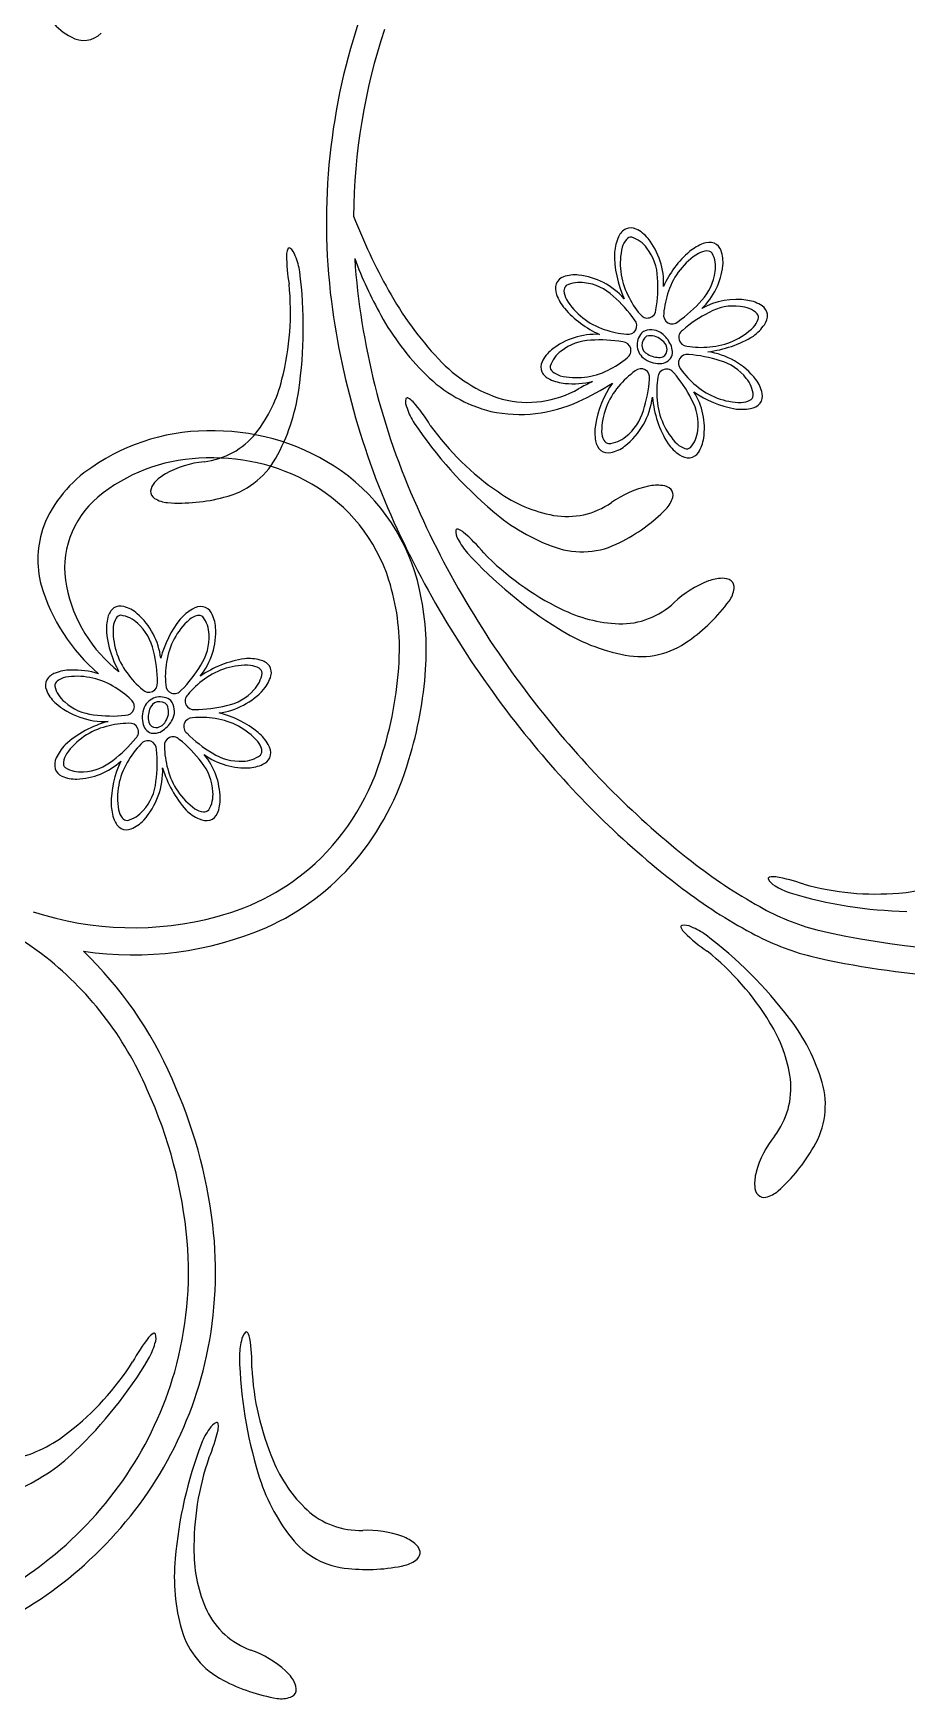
# Model space of a CAD drawing. Extents: x -4 to 4, y -4.07 to 4.07.
# Drawn here: x 0.125 to 0.867, y -4.032 to -2.617 of the extents above; entities that cross this region are included whole.
import ezdxf

# ---------------------------------------------------------------- set-up
doc = ezdxf.new("R2010")
doc.units = 0

msp = doc.modelspace()

# ---------------------------------------------------------------- linework, layer by layer
at = {"color": 7, "linetype": 'CONTINUOUS'}
for centre, radius, start, end in [((0.915974, -2.777707), 0.542019, 160.929435, 187.142625), ((0.183601, -2.570623), 0.056421, 220.838932, 242.078197), ((0.911185, -2.776298), 0.514141, 161.602817, 179.608122), ((0.167951, -2.602012), 0.021376, 239.745958, 314.006726), ((0.858642, -2.593118), 0.495319, 201.267578, 209.317074), ((0.634838, -2.795595), 0.01381, 117.669413, 156.822234), ((0.632445, -2.79284), 0.010294, 64.04891, 112.990626), ((0.623865, -2.810653), 0.030066, 39.242807, 64.202085), ((0.342488, -2.80114), 0.001456, 74.694444, 165.605784), ((0.335489, -2.80989), 0.012554, 15.782849, 53.973746), ((0.658816, -2.806918), 0.040321, 155.440192, 174.647624), ((0.599998, -2.829281), 0.060338, 356.984241, 398.604562), ((0.708112, -2.83373), 0.040322, 110.439687, 129.646891), ((0.699165, -2.808768), 0.013811, 72.671011, 111.823164), ((0.699421, -2.805128), 0.010294, 19.048336, 67.990709), ((0.472004, -2.806787), 0.13187, 179.549301, 190.33311), ((0.35379, -2.805759), 0.013652, 158.605816, 179.963231), ((0.292713, -2.828943), 0.059279, 8.638028, 22.272753), ((0.713796, -2.691771), 0.336761, 200.325161, 209.350765), ((1.012436, -2.766528), 0.615881, 183.930406, 204.264098), ((0.709163, -2.805192), 0.090516, 178.711684, 204.518992), ((0.737608, -2.866846), 0.084656, 130.717517, 156.030943), ((0.680759, -2.811656), 0.030065, 354.24211, 379.202067), ((-0.01048, -2.866931), 0.364826, 351.584459, 367.384702), ((0.578625, -2.83389), 0.010293, 109.046228, 157.98882), ((0.585154, -2.852553), 0.030066, 84.242142, 109.200741), ((0.581303, -2.882997), 0.060748, 41.486061, 83.508873), ((0.651998, -2.808427), 0.059005, 313.68512, 353.924023), ((0.112087, -2.853749), 0.231362, 345.654472, 365.78191), ((0.675883, -2.698726), 0.284268, 208.793892, 223.345995), ((0.582265, -2.834146), 0.01381, 162.669645, 201.822466), ((0.60723, -2.825197), 0.040325, 200.440275, 219.646568), ((1.036153, -2.759638), 0.663519, 187.400525, 206.018861), ((0.640339, -2.795708), 0.084648, 220.716576, 246.032492), ((0.722245, -2.903732), 0.060335, 80.909269, 119.261956), ((0.727474, -2.873908), 0.030063, 56.809159, 81.76889), ((0.738319, -2.857379), 0.010293, 8.020834, 56.964302), ((0.734724, -2.856747), 0.013811, 324.18853, 363.33957), ((0.611918, -2.751258), 0.218811, 208.849198, 225.414523), ((0.649685, -2.884535), 0.015284, 58.767816, 116.707108), ((0.712662, -2.84203), 0.040325, 306.366763, 325.572374), ((0.602779, -2.933311), 0.060336, 86.983605, 128.6057), ((0.652501, -2.881878), 0.014653, 131.370822, 229.951557), ((0.650669, -2.882068), 0.008771, 122.656242, 244.365923), ((0.649308, -2.888331), 0.014058, 50.126475, 103.880517), ((0.64513, -2.890724), 0.022948, 26.665886, 57.054743), ((0.653142, -2.886244), 0.010126, 353.486523, 419.242356), ((0.654399, -2.887782), 0.013431, 341.045993, 393.210636), ((0.686582, -2.791863), 0.096582, 276.680968, 301.171564), ((0.558768, -2.812097), 0.121299, 222.373883, 253.009498), ((0.566337, -2.900865), 0.010293, 154.048144, 202.991393), ((0.58415, -2.909445), 0.030065, 129.241666, 154.201397), ((0.656316, -2.876632), 0.021129, 231.186572, 272.407027), ((0.657266, -2.871247), 0.021419, 240.976276, 270.70376), ((0.657319, -2.886396), 0.011347, 269.412624, 329.564162), ((0.656883, -2.88628), 0.006417, 275.781354, 350.012258), ((0.689177, -2.950176), 0.062982, 38.045848, 82.114235), ((0.220055, -2.883404), 0.11943, 321.987741, 346.604305), ((0.542998, -2.822294), 0.119841, 225.041676, 255.873116), ((0.569093, -2.898472), 0.013811, 207.669385, 246.821538), ((0.580417, -2.874493), 0.040324, 245.439843, 264.646364), ((0.583402, -2.841582), 0.073369, 264.724156, 283.046713), ((1.236939, -4.147629), 1.389209, 117.291372, 117.832014), ((0.714694, -2.929356), 0.030063, 11.807804, 36.767535), ((0.190214, -2.8987), 0.161657, 330.504179, 352.312953), ((0.442715, -2.928439), 0.001456, 55.702762, 146.612738), ((0.437275, -2.939368), 0.013652, 41.348117, 62.705077), ((0.544754, -2.843386), 0.087385, 255.803265, 299.921996), ((0.49482, -2.724653), 0.225614, 294.430039, 302.749168), ((0.69124, -2.965415), 0.090184, 145.553962, 170.175284), ((0.588101, -2.918272), 0.063349, 308.143625, 352.541374), ((0.738991, -2.918943), 0.088401, 184.900947, 212.077947), ((0.735107, -2.852596), 0.084844, 234.713929, 260.229962), ((0.63627, -2.952944), 0.058732, 352.023241, 391.96434), ((0.734051, -2.925337), 0.010293, 323.018959, 371.961551), ((0.453748, -2.93039), 0.012553, 167.337174, 205.529185), ((0.498453, -2.916465), 0.059275, 199.038357, 212.673996), ((0.349158, -3.018182), 0.131873, 30.978456, 41.762266), ((0.53815, -2.821645), 0.119386, 258.205711, 294.748248), ((0.726765, -2.896345), 0.040321, 261.362511, 280.569715), ((0.731957, -2.92235), 0.01381, 279.18672, 318.339319), ((0.274315, -3.130105), 0.175212, 88.346174, 124.644039), ((0.278031, -3.145262), 0.190301, 55.27618, 89.59646), ((0.751278, -2.744837), 0.364834, 213.927083, 229.727098), ((0.650514, -2.815846), 0.231373, 215.530322, 235.65685), ((0.642244, -2.95608), 0.040323, 171.366411, 190.572932), ((0.262487, -2.915221), 0.066413, 276.53444, 321.070324), ((0.616239, -2.961273), 0.013811, 189.187845, 228.338662), ((0.609232, -2.944011), 0.030064, 281.807847, 306.76803), ((0.696557, -2.941983), 0.040322, 216.364013, 235.570534), ((0.664679, -2.95679), 0.030064, 326.808813, 351.768544), ((0.272119, -3.123304), 0.145143, 92.532558, 129.496089), ((0.279107, -3.06725), 0.086523, 96.011744, 118.93308), ((0.277369, -3.147978), 0.170076, 60.327071, 93.932196), ((0.271381, -2.944904), 0.068261, 283.202324, 330.716066), ((0.613251, -2.963369), 0.010293, 233.019178, 281.961333), ((0.68184, -2.964042), 0.01381, 234.186616, 273.338547), ((0.681209, -2.967636), 0.010293, 278.019055, 326.962304), ((0.23481, -3.076954), 0.109051, 123.443331, 157.803945), ((0.255259, -3.023573), 0.036762, 119.337163, 137.866247), ((0.289243, -3.125462), 0.167652, 12.312524, 54.571034), ((0.230852, -3.071871), 0.079212, 130.124049, 190.974632), ((0.23667, -3.007325), 0.012084, 135.867095, 174.758802), ((0.231806, -3.006207), 0.007169, 180.110609, 238.035506), ((0.24925, -2.870052), 0.146257, 265.966242, 284.94585), ((0.289257, -3.125416), 0.14459, 17.592494, 59.994285), ((0.588987, -2.909404), 0.119431, 234.707518, 259.323856), ((0.665998, -3.08648), 0.086523, 102.378848, 125.300638), ((0.655077, -3.03793), 0.036761, 83.445735, 101.97482), ((0.658313, -3.013455), 0.012084, 46.552195, 85.44368), ((0.644488, -3.004398), 0.024643, 316.234259, 343.330356), ((0.66123, -3.009404), 0.007169, 343.274698, 401.200025), ((0.241076, -2.991394), 0.024644, 237.9823, 265.078172), ((1.181713, -2.693577), 0.80019, 204.045264, 218.849349), ((0.621498, -2.901194), 0.161657, 228.998636, 250.807637), ((0.578118, -2.961315), 0.066414, 260.241188, 304.776631), ((0.558246, -2.918652), 0.146254, 296.365266, 315.345329), ((0.213232, -3.064254), 0.084351, 160.254858, 194.957325), ((0.496304, -3.040104), 0.012554, 175.782006, 213.972903), ((0.485104, -3.039794), 0.001456, 64.144389, 155.056899), ((0.481327, -3.051403), 0.013652, 49.789261, 71.146448), ((1.191872, -2.687228), 0.835226, 205.796749, 219.792497), ((0.53848, -3.019765), 0.059276, 207.481919, 221.11733), ((0.405734, -3.142301), 0.131875, 39.420601, 50.204182), ((0.591034, -2.989482), 0.068262, 250.595715, 298.109677), ((0.763359, -2.812892), 0.364819, 222.36917, 238.169641), ((0.67412, -2.897911), 0.231375, 223.973227, 244.099528), ((0.243788, -3.139552), 0.192205, 357.99023, 377.512592), ((0.729169, -3.163342), 0.086524, 110.820894, 133.74223), ((0.711239, -3.116921), 0.036762, 91.888521, 110.417378), ((0.710846, -3.092235), 0.012084, 54.994189, 93.885674), ((0.713136, -3.0878), 0.007169, 351.718163, 409.64392), ((0.282428, -3.041745), 0.15706, 196.375328, 229.498527), ((0.272503, -3.06326), 0.121741, 191.22126, 232.071562), ((0.224499, -3.141361), 0.234304, 356.035592, 372.734968), ((0.69584, -3.085306), 0.024643, 324.676054, 351.772152), ((0.201847, -3.116271), 0.013811, 127.736234, 166.887496), ((0.199009, -3.113976), 0.010294, 74.115101, 123.057256), ((0.193674, -3.133014), 0.030064, 49.307044, 74.267228), ((0.173426, -3.155529), 0.060341, 7.04863, 48.669173), ((0.280659, -3.141017), 0.040324, 120.503573, 139.709866), ((0.267486, -3.118), 0.013811, 82.735902, 121.887388), ((0.267102, -3.11437), 0.010293, 29.111888, 78.055355), ((0.249869, -3.12406), 0.030064, 4.306452, 29.266636), ((0.626995, -2.999491), 0.11943, 243.149805, 267.766143), ((0.623866, -3.052435), 0.066413, 268.683787, 313.219671), ((0.597942, -3.013148), 0.146257, 304.807892, 323.7875), ((0.227435, -3.123232), 0.040323, 165.503862, 184.71061), ((0.315495, -3.16847), 0.084665, 140.783474, 166.095541), ((0.219215, -3.125589), 0.060752, 321.552398, 363.573659), ((0.657948, -2.986597), 0.161655, 237.441265, 259.250266), ((0.269512, -3.118387), 0.082667, 185.661901, 209.653687), ((0.640776, -3.078401), 0.06826, 259.037835, 306.552016), ((0.318172, -3.237886), 0.090517, 98.776719, 124.584028), ((0.307674, -3.188615), 0.040322, 75.504788, 94.712447), ((0.314633, -3.163027), 0.01381, 37.73434, 76.887384), ((0.126999, -3.13524), 0.309074, 342.624886, 357.950623), ((0.145664, -3.171093), 0.010293, 153.085138, 202.027511), ((0.148249, -3.173668), 0.013811, 109.253884, 148.40626), ((0.157906, -3.198367), 0.040324, 91.429169, 110.635462), ((0.158572, -3.235759), 0.077721, 73.671927, 91.232327), ((0.29789, -3.154855), 0.030064, 319.306645, 344.266376), ((0.316927, -3.16019), 0.010294, 344.113218, 393.055153), ((0.11989, -3.134429), 0.339143, 342.898865, 356.089125), ((0.164024, -3.163752), 0.030066, 201.873752, 226.83235), ((0.232762, -3.195499), 0.014654, 51.438787, 150.017251), ((0.275377, -3.134613), 0.060336, 277.048293, 318.671718), ((0.185672, -3.13845), 0.063349, 228.207472, 272.606324), ((0.238594, -3.198338), 0.021129, 151.251184, 192.470308), ((0.244062, -3.198331), 0.021418, 161.041717, 190.770779), ((0.232255, -3.193727), 0.008772, 42.723004, 164.432004), ((0.225849, -3.193482), 0.01406, 330.193486, 383.943408), ((0.229654, -3.193189), 0.015284, 338.83317, 396.772248), ((0.262436, -3.276673), 0.08466, 50.782927, 76.095673), ((1.153013, -2.724369), 0.758547, 218.397776, 231.805028), ((0.211379, -3.287132), 0.088397, 104.964981, 132.143789), ((0.229155, -3.201032), 0.011347, 189.477155, 249.626983), ((0.229195, -3.200581), 0.006418, 195.849176, 270.073695), ((0.22728, -3.198398), 0.013433, 261.112332, 313.275018), ((0.228576, -3.196893), 0.010126, 273.548555, 339.309447), ((0.222762, -3.189784), 0.022951, 306.731872, 337.119152), ((0.181279, -3.249381), 0.040321, 136.428055, 155.635486), ((0.289889, -3.24184), 0.040324, 30.504209, 49.711185), ((0.312905, -3.228667), 0.013811, 352.735457, 391.887833), ((1.137221, -2.740032), 0.759459, 219.370303, 232.622466), ((0.156988, -3.238746), 0.01381, 154.252927, 193.405525), ((0.159951, -3.191937), 0.058732, 272.088031, 312.030019), ((0.276032, -3.271718), 0.084847, 154.778748, 180.294781), ((0.223434, -3.267989), 0.060336, 0.974373, 39.32706), ((0.304997, -3.182163), 0.05901, 233.752295, 273.988976), ((0.306844, -3.211049), 0.030065, 274.306679, 299.26641), ((0.316534, -3.228283), 0.010294, 299.113741, 348.055895), ((0.224308, -3.172536), 0.205172, 313.089356, 344.450197), ((0.216329, -3.168354), 0.237026, 320.16381, 343.881731), ((0.153338, -3.238753), 0.010293, 198.085087, 247.027679), ((0.161129, -3.22058), 0.030065, 246.873713, 271.83367), ((0.171921, -3.243547), 0.062986, 318.112127, 362.178528), ((0.327349, -3.213322), 0.096585, 196.747001, 221.237597), ((0.231497, -3.271148), 0.040323, 181.428941, 200.63569), ((0.282512, -3.247774), 0.040323, 226.428396, 245.635145), ((0.271883, -3.275716), 0.010293, 288.084869, 337.027898), ((0.253711, -3.267925), 0.030065, 336.873582, 361.833313), ((0.206799, -3.280805), 0.013811, 199.252994, 238.404256), ((0.204223, -3.283391), 0.010294, 243.082992, 292.025803), ((0.196883, -3.265034), 0.030064, 291.873592, 316.834003), ((0.271877, -3.272067), 0.013811, 244.251303, 283.403456), ((0.228933, -3.171275), 0.202977, 284.919112, 311.892713), ((0.235847, -3.182083), 0.213254, 294.178859, 319.63717), ((0.957746, -2.970749), 0.444174, 231.949085, 240.929152), ((0.750584, -3.335369), 0.001456, 94.837878, 185.748829), ((0.760374, -3.32992), 0.012554, 206.465728, 244.657071), ((0.75326, -3.347279), 0.013651, 80.473779, 101.831648), ((0.734639, -3.464026), 0.131873, 70.105509, 80.889546), ((0.852042, -3.228296), 0.119433, 273.835047, 298.451385), ((-0.066604, -3.671082), 0.336844, 53.850791, 80.318873), ((0.946848, -2.98691), 0.44771, 232.802916, 241.751176), ((0.786266, -3.290907), 0.059275, 238.165851, 251.801718), ((0.874087, -2.99822), 0.364837, 253.054909, 268.854924), ((0.84073, -3.116893), 0.231375, 254.658142, 274.78467), ((0.209768, -3.104474), 0.272463, 251.880464, 285.196872), ((0.840146, -3.186886), 0.198138, 240.282816, 255.511355), ((0.950064, -2.696225), 0.700885, 256.846881, 289.621015), ((0.20946, -3.111261), 0.288712, 261.657873, 293.199304), ((0.676479, -3.376163), 0.001456, 120.301411, 211.212167), ((0.687684, -3.371319), 0.013652, 204.210473, 225.567433), ((0.677833, -3.387285), 0.012554, 61.386516, 99.577636), ((0.661522, -3.431181), 0.059281, 54.245023, 67.879519), ((0.771125, -3.287567), 0.131874, 225.15465, 235.93823), ((0.47654, -3.674406), 0.364839, 37.189395, 52.989182), ((0.838076, -3.193473), 0.214275, 241.229836, 255.774179), ((-0.043075, -3.627776), 0.28807, 23.120248, 52.548644), ((-0.060883, -3.636102), 0.330758, 23.288066, 46.314224), ((0.552874, -3.577602), 0.23137, 31.259615, 51.38637), ((0.95164, -2.678253), 0.741788, 257.051133, 266.090238), ((0.649602, -3.521199), 0.119432, 7.592906, 32.209244), ((0.639658, -3.553221), 0.161656, 16.109066, 37.918067), ((-0.142576, -3.67961), 0.423065, 6.861142, 24.326302), ((0.702023, -3.513138), 0.066413, 322.139549, 366.675212), ((-0.136878, -3.677979), 0.394163, 5.113956, 24.477724), ((0.729457, -3.52755), 0.06826, 328.806732, 376.321132), ((0.82228, -3.607622), 0.086523, 141.61669, 164.538253), ((0.660489, -3.490997), 0.146257, 311.571489, 330.551324), ((0.774388, -3.594106), 0.036761, 164.941887, 183.470972), ((0.749774, -3.596021), 0.012084, 181.473281, 220.364988), ((0.745572, -3.598715), 0.007169, 225.716864, 283.642191), ((0.741474, -3.581728), 0.024643, 283.586828, 310.682926), ((-0.063362, -3.668973), 0.34315, 347.942908, 366.677808), ((-0.056351, -3.669142), 0.313173, 344.298502, 364.816816), ((0.326119, -3.807013), 0.131877, 141.482522, 152.266102), ((0.171304, -3.713905), 0.059274, 330.568684, 344.204551), ((0.233678, -3.733311), 0.013652, 120.537715, 141.894221), ((0.227629, -3.722707), 0.001456, 36.634628, 127.545578), ((0.216724, -3.725279), 0.012553, 337.713025, 375.90526), ((0.359369, -3.741559), 0.059281, 166.422826, 180.057323), ((0.314203, -3.729191), 0.012554, 134.724248, 172.914922), ((0.305961, -3.721601), 0.001456, 23.082243, 113.994753), ((0.295488, -3.727875), 0.013651, 8.734341, 30.091074), ((0.178779, -3.746763), 0.131879, 358.362424, 369.145776), ((0.013794, -3.622057), 0.231369, 307.587202, 327.713958), ((-0.090823, -3.55687), 0.364823, 313.517232, 329.317704), ((-0.051875, -3.669716), 0.331765, 312.635618, 347.654038), ((0.664826, -3.733267), 0.364834, 181.311682, 197.111697), ((-0.056181, -3.667106), 0.313567, 308.452868, 343.931877), ((0.541688, -3.738762), 0.231383, 182.915715, 203.041333), ((0.32275, -3.83697), 0.059279, 144.428402, 158.063127), ((0.153359, -3.774162), 0.131876, 336.36682, 347.150172), ((0.285505, -3.808588), 0.012554, 112.72913, 150.919582), ((0.280705, -3.798464), 0.001456, 1.089712, 92.002807), ((0.268645, -3.800359), 0.013652, 346.73855, 368.09551), ((0.080514, -3.71198), 0.119431, 283.920523, 308.536861), ((0.609073, -3.943685), 0.364825, 159.316086, 175.116329), ((0.04759, -3.705623), 0.161658, 292.436716, 314.24549), ((0.492836, -3.902662), 0.231372, 160.91955, 181.046078), ((0.439427, -3.784407), 0.119431, 202.092074, 226.708412), ((0.471235, -3.795016), 0.161656, 196.383374, 218.192376), ((0.402291, -3.822275), 0.066413, 227.625804, 272.161909), ((0.408849, -3.97507), 0.086524, 69.763182, 92.684518), ((0.397988, -3.852962), 0.068261, 217.980148, 265.49433), ((0.425819, -3.928289), 0.036762, 50.829305, 69.358162), ((0.441738, -3.909417), 0.012084, 13.937987, 52.829472), ((-0.048768, -3.680542), 0.298446, 276.074991, 308.942523), ((-0.051751, -3.674368), 0.328273, 280.070846, 313.169581), ((0.406452, -3.928436), 0.161655, 174.387685, 196.196686), ((0.380932, -3.906685), 0.11943, 180.096586, 204.712924), ((0.434974, -3.894336), 0.024643, 283.618208, 310.714306), ((0.446378, -3.907577), 0.007169, 310.660263, 368.585805), ((0.408548, -3.775623), 0.146258, 263.750246, 282.729853), ((0.332318, -3.927888), 0.066412, 205.630568, 250.166452), ((0.316834, -3.95473), 0.06826, 195.984536, 243.498717), ((0.281171, -4.072016), 0.086524, 47.767448, 70.688784), ((0.355591, -3.886976), 0.146256, 241.754819, 260.734426), ((0.314426, -4.034997), 0.036762, 28.834075, 47.362932), ((0.335632, -4.006944), 0.024643, 261.621984, 288.718081), ((0.341247, -4.023492), 0.007168, 288.662447, 346.587989), ((0.336255, -4.023461), 0.012084, 351.941283, 390.832768)]:
    msp.add_arc(centre, radius, start, end, dxfattribs=at)
at = {"color": 2, "linetype": 'CONTINUOUS'}
for centre, radius, start, end in [((0.682788, -2.812932), 0.059271, 166.426457, 206.825095), ((0.642957, -2.804357), 0.018568, 139.732531, 163.299208), ((0.632812, -2.795837), 0.00532, 84.733325, 139.120451), ((0.625627, -2.814533), 0.02519, 35.660563, 72.265203), ((0.612845, -2.826172), 0.042408, 1.504535, 38.370489), ((0.720814, -2.854935), 0.059275, 121.427438, 161.82341), ((0.698709, -2.820704), 0.018567, 94.731163, 118.298748), ((0.69756, -2.807506), 0.00532, 39.734532, 94.121441), ((0.67926, -2.815645), 0.025189, 350.658974, 387.265401), ((0.546289, -2.832999), 0.109238, 349.883335, 364.168354), ((0.661992, -2.814838), 0.042407, 316.504768, 353.371615), ((0.581004, -2.83575), 0.00532, 129.739381, 184.126291), ((0.594202, -2.834602), 0.018567, 184.73052, 208.297878), ((0.589144, -2.854051), 0.025191, 80.661552, 117.265746), ((0.588336, -2.871317), 0.042406, 46.503984, 83.371277), ((0.546098, -2.923209), 0.109241, 34.883005, 49.167796), ((0.695416, -2.808819), 0.072424, 205.219948, 220.590404), ((0.732678, -2.860959), 0.072454, 160.224429, 175.588268), ((0.628429, -2.8125), 0.059269, 211.426067, 251.825816), ((0.646489, -2.851798), 0.00735, 214.320227, 356.968424), ((0.667661, -2.856747), 0.00735, 169.318932, 311.964104), ((0.61011, -2.772608), 0.109229, 304.881576, 319.167966), ((0.748287, -2.95191), 0.109236, 116.842345, 131.127364), ((0.719849, -2.89135), 0.042407, 82.64062, 119.506574), ((0.723238, -2.8744), 0.025191, 48.745507, 85.348584), ((0.735561, -2.858609), 0.00532, 341.888924, 396.275833), ((0.63445, -2.800669), 0.072417, 250.219183, 265.591008), ((0.630245, -2.865649), 0.00735, 259.318541, 401.966739), ((0.680553, -2.875717), 0.00735, 124.045143, 266.687894), ((0.695164, -2.824585), 0.059268, 274.183841, 314.5847), ((0.723032, -2.854304), 0.018567, 317.714008, 341.280232), ((0.599669, -2.920463), 0.042405, 91.503418, 128.371605), ((0.606496, -2.987035), 0.109251, 79.883434, 94.167083), ((0.625296, -2.886821), 0.00735, 304.318569, 446.960563), ((0.692181, -2.811642), 0.072423, 260.420253, 275.79071), ((0.588032, -2.907685), 0.025191, 125.661038, 162.265455), ((0.582338, -2.837928), 0.072385, 295.216745, 310.595187), ((0.680237, -2.897458), 0.00735, 79.044939, 221.68769), ((0.674264, -2.999209), 0.109215, 71.842699, 86.130458), ((0.696971, -2.936295), 0.042404, 37.637938, 74.506572), ((0.569335, -2.900499), 0.00532, 174.733975, 229.119802), ((0.577855, -2.890355), 0.018567, 229.729805, 253.297843), ((0.586428, -2.850514), 0.05928, 256.430106, 296.823413), ((0.67822, -2.963092), 0.072431, 125.419792, 140.788195), ((0.64113, -2.909555), 0.00735, 349.048257, 491.6901), ((0.539357, -2.903572), 0.109239, 341.84188, 356.1269), ((0.726925, -2.921499), 0.072402, 170.417272, 185.792291), ((0.662871, -2.90987), 0.00735, 34.048076, 176.689011), ((0.586655, -2.977617), 0.109263, 26.842723, 41.124546), ((0.733763, -2.860378), 0.072415, 215.418738, 230.790791), ((0.711353, -2.926709), 0.025189, 3.744034, 40.350015), ((0.66696, -2.956043), 0.059274, 139.186378, 179.583684), ((0.726725, -2.871631), 0.05927, 229.185242, 269.584103), ((0.731231, -2.924257), 0.005319, 296.888316, 351.275009), ((0.602291, -2.926288), 0.042406, 307.639765, 344.506389), ((0.714006, -2.92448), 0.059272, 184.185533, 224.582839), ((0.647238, -2.949167), 0.042407, 352.64062, 389.506574), ((0.725416, -2.912353), 0.018567, 272.712528, 296.278979), ((0.626233, -2.954734), 0.018566, 182.71407, 206.281655), ((0.664189, -2.952557), 0.025189, 318.743383, 355.349587), ((0.614331, -2.960549), 0.005319, 206.888424, 261.2749), ((0.611878, -2.94067), 0.02519, 273.745797, 310.350884), ((0.684284, -2.952349), 0.018568, 227.713217, 251.279214), ((0.679978, -2.964878), 0.00532, 251.886421, 306.272031), ((0.25209, -3.124961), 0.059274, 176.491963, 216.889713), ((0.211369, -3.12348), 0.018567, 149.794537, 173.362802), ((0.199893, -3.116865), 0.00532, 94.800379, 149.184907), ((0.196086, -3.136528), 0.02519, 45.72606, 82.332264), ((0.185535, -3.150222), 0.042409, 11.568963, 48.435141), ((0.296868, -3.159672), 0.059272, 131.49145, 171.890088), ((0.269123, -3.129831), 0.018566, 104.795897, 128.364615), ((0.265686, -3.117038), 0.00532, 49.799643, 104.185687), ((0.249089, -3.128251), 0.025191, 0.726427, 37.331514), ((0.231943, -3.130472), 0.042411, 326.569518, 363.434133), ((0.12118, -3.168578), 0.109255, 359.948818, 374.232467), ((0.309582, -3.163533), 0.072432, 170.284724, 185.654039), ((0.148629, -3.171663), 0.005319, 126.953794, 181.342219), ((0.156434, -3.182366), 0.018566, 102.774099, 126.343045), ((0.162264, -3.222692), 0.05927, 59.249674, 99.649645), ((0.263822, -3.118689), 0.07245, 215.287728, 230.653165), ((0.173471, -3.097956), 0.109241, 314.948097, 329.233345), ((0.312203, -3.22499), 0.072433, 125.285973, 140.654832), ((0.305942, -3.213271), 0.059273, 86.490542, 126.889847), ((0.307425, -3.172551), 0.018567, 59.796914, 83.364726), ((0.294374, -3.157266), 0.025192, 315.725195, 352.328271), ((0.31404, -3.161074), 0.00532, 4.79843, 59.186855), ((0.167775, -3.165774), 0.025192, 193.809326, 230.411956), ((0.157298, -3.235007), 0.072421, 45.483931, 60.855071), ((0.22314, -3.169575), 0.00735, 224.388454, 367.023792), ((0.244852, -3.170748), 0.00735, 179.386813, 322.028202), ((0.261329, -3.184321), 0.00735, 134.38405, 277.031491), ((0.280683, -3.146718), 0.042406, 281.568502, 318.436243), ((0.18026, -3.153821), 0.042407, 227.704305, 264.571152), ((0.191624, -3.087904), 0.109221, 261.907077, 276.194607), ((0.203523, -3.189139), 0.00735, 269.10909, 411.753808), ((0.262327, -3.082357), 0.109259, 269.94861, 284.231575), ((0.201564, -3.263502), 0.059272, 104.249919, 144.64878), ((0.206758, -3.27571), 0.072412, 90.482773, 105.855739), ((0.207012, -3.2106), 0.00735, 314.110322, 456.756401), ((0.260156, -3.206033), 0.00735, 89.385269, 232.027415), ((0.267369, -3.270796), 0.072465, 80.287424, 95.649439), ((0.271233, -3.258047), 0.05927, 41.490561, 81.890976), ((0.127003, -3.147419), 0.109237, 306.907705, 321.193409), ((0.268137, -3.271755), 0.072421, 135.484641, 150.855781), ((0.222269, -3.225531), 0.00735, 359.108678, 501.753547), ((0.243731, -3.222042), 0.00735, 44.113913, 186.757269), ((0.308847, -3.222296), 0.072417, 180.483344, 195.855169), ((0.180536, -3.302062), 0.109255, 36.908051, 51.191244), ((0.33295, -3.134651), 0.109243, 224.948211, 239.233231), ((0.301074, -3.230304), 0.018566, 14.796911, 38.365629), ((0.155839, -3.237059), 0.00532, 171.953508, 226.340634), ((0.168928, -3.239109), 0.018568, 147.776431, 171.343335), ((0.165589, -3.202077), 0.042406, 272.703516, 309.571033), ((0.255825, -3.266791), 0.059272, 149.250486, 189.64868), ((0.121015, -3.237429), 0.109241, 351.907803, 366.192595), ((0.235207, -3.263465), 0.042407, 2.703396, 39.57069), ((0.300432, -3.193125), 0.04241, 236.569241, 273.434078), ((0.302654, -3.210272), 0.025189, 270.724844, 307.332389), ((0.313866, -3.226867), 0.00532, 319.802871, 374.189348), ((0.165212, -3.219358), 0.02519, 238.809352, 275.414439), ((0.296631, -3.227493), 0.05927, 194.24902, 234.648769), ((0.186954, -3.248795), 0.042404, 317.702558, 354.571861), ((0.252489, -3.263842), 0.02519, 328.809017, 365.414774), ((0.215497, -3.27262), 0.018566, 192.774326, 216.342818), ((0.198905, -3.26128), 0.025191, 283.810153, 320.414124), ((0.272239, -3.260126), 0.018568, 237.779122, 261.344892), ((0.270189, -3.273215), 0.00532, 261.950818, 316.336644), ((0.204793, -3.280424), 0.00532, 216.95566, 271.343435)]:
    msp.add_arc(centre, radius, start, end, dxfattribs=at)

doc.saveas('drawing.dxf')
